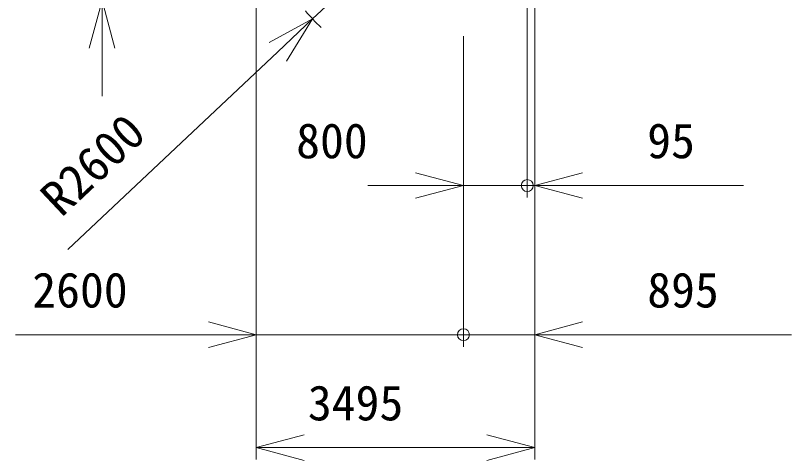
# Model space of a CAD drawing. Units: millimetres, scale not verified. Extents: x -27006 to 26751, y -37046 to 42575.
# Drawn here: x -24437 to -14702, y 18964 to 24547 of the extents above; entities that cross this region are included whole.
import ezdxf
from ezdxf.enums import TextEntityAlignment as Align

# ---------------------------------------------------------------- set-up
doc = ezdxf.new("R2010")
doc.units = ezdxf.units.MM
doc.header["$LTSCALE"] = 100
doc.layers.add('0-2_05 寸法', color=7, linetype='Continuous', lineweight=18)
doc.styles.add('ＭＳ ゴシック', font='')
doc.styles.get('ＭＳ ゴシック').set_extended_font_data('MS Gothic')

msp = doc.modelspace()

# ---------------------------------------------------------------- linework, layer by layer
at = {"layer": '0-2_05 寸法'}
for p, q in [((-18816.6, 26286.8), (-20709.2, 24504.1)), ((-21416.6, 25986.8), (-21416.6, 18974.9)), ((-21416.6, 25986.8), (-21416.6, 20391.4)), ((-17921.6, 25362.8), (-17921.6, 18974.9)), ((-17921.6, 25362.8), (-17921.6, 22263.9)), ((-17921.6, 25362.8), (-17921.6, 20391.4)), ((-18016.6, 25271.8), (-18016.6, 22263.9)), ((-18016.6, 25271.8), (-18016.6, 22263.9)), ((-23351.6, 24736.8), (-23351.6, 24136.8)), ((-20709.2, 24504.1), (-21146, 24092.7)), ((-18816.6, 24289.6), (-18816.6, 22263.9)), ((-18816.6, 24289.6), (-18816.6, 20391.4)), ((-18816.6, 24289.6), (-18816.6, 20391.4)), ((-23781.1, 21610.7), (-21146, 24092.7)), ((-23351.6, 24136.8), (-23351.6, 23536.8)), ((-19416.6, 22413.9), (-20016.6, 22413.9)), ((-18816.6, 22413.9), (-19416.6, 22413.9)), ((-18016.6, 22413.9), (-19216.6, 22413.9)), ((-18016.6, 22413.9), (-18816.6, 22413.9)), ((-18016.6, 22413.9), (-17921.6, 22413.9)), ((-18016.6, 22413.9), (-17416.6, 22413.9)), ((-17921.6, 22413.9), (-17321.6, 22413.9)), ((-17321.6, 22413.9), (-15301.6, 22413.9)), ((-21416.6, 20541.4), (-24436.6, 20541.4)), ((-22016.6, 20541.4), (-22616.6, 20541.4)), ((-21416.6, 20541.4), (-22016.6, 20541.4)), ((-21416.6, 20541.4), (-20816.6, 20541.4)), ((-18816.6, 20541.4), (-20816.6, 20541.4)), ((-18816.6, 20541.4), (-19416.6, 20541.4)), ((-18816.6, 20541.4), (-17921.6, 20541.4)), ((-17921.6, 20541.4), (-17321.6, 20541.4)), ((-17321.6, 20541.4), (-14701.6, 20541.4)), ((-21416.6, 19124.9), (-20816.6, 19124.9)), ((-20816.6, 19124.9), (-18521.6, 19124.9)), ((-17921.6, 19124.9), (-18521.6, 19124.9))]:
    msp.add_line(p, q, dxfattribs=at)
for points in [[(-23512.4, 24136.8), (-23351.6, 24736.8), (-23190.8, 24136.8)], [(-21256.2, 24209.8), (-20709.2, 24504.1), (-21035.7, 23975.7)], [(-19416.6, 22574.7), (-18816.6, 22413.9), (-19416.6, 22253.2)], [(-17321.6, 22253.2), (-17921.6, 22413.9), (-17321.6, 22574.7)], [(-22016.6, 20702.2), (-21416.6, 20541.4), (-22016.6, 20380.6)], [(-17321.6, 20380.6), (-17921.6, 20541.4), (-17321.6, 20702.2)], [(-20816.6, 18964.1), (-21416.6, 19124.9), (-20816.6, 19285.6)], [(-18521.6, 19285.6), (-17921.6, 19124.9), (-18521.6, 18964.1)]]:
    msp.add_lwpolyline(points, dxfattribs=at)
for centre in [(-18016.6, 22413.9), (-18016.6, 22413.9), (-18816.6, 20541.4), (-18816.6, 20541.4)]:
    msp.add_circle(centre, 75, dxfattribs=at)
msp.add_arc((-18816.6, 26286.8), 2600, 220.29342, 226.59206, dxfattribs=at)

# ---------------------------------------------------------------- texts
at = {"layer": '0-2_05 寸法', "style": 'ＭＳ ゴシック'}
msp.add_text('R2600', height=439.9, rotation=43.287, dxfattribs=at).set_placement((-23772.2, 21907.5), align=Align.BOTTOM_LEFT)
for s, p in [('800', (-20915.9, 22623.9)), ('95', (-16511.6, 22623.9)), ('2600', (-24226.6, 20751.4)), ('895', (-16511.6, 20751.4)), ('3495', (-20769.1, 19334.9))]:
    msp.add_text(s, height=439.9, dxfattribs=at).set_placement(p, align=Align.BOTTOM_LEFT)

doc.saveas('drawing.dxf')
